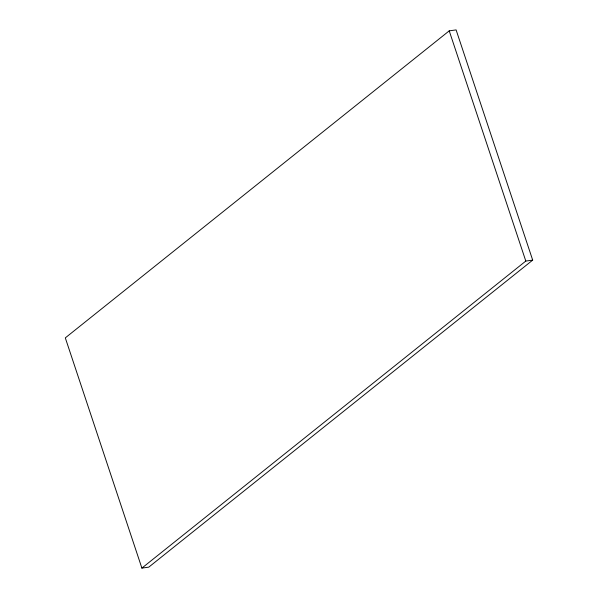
<?xml version="1.0" encoding="UTF-8"?>
<svg xmlns="http://www.w3.org/2000/svg" width="598" height="598" viewBox="0 0 598 598"><rect width="100%" height="100%" fill="white"/><g stroke="black" fill="none" stroke-linecap="round" stroke-linejoin="round"><path stroke-width="0.9" d="M449.225 30.849L65.309 337.877L141.89 568.1L148.775 567.151L532.691 260.123L456.11 29.9L449.225 30.849L525.806 261.064L141.89 568.1M525.806 261.064L532.691 260.123"/></g></svg>
